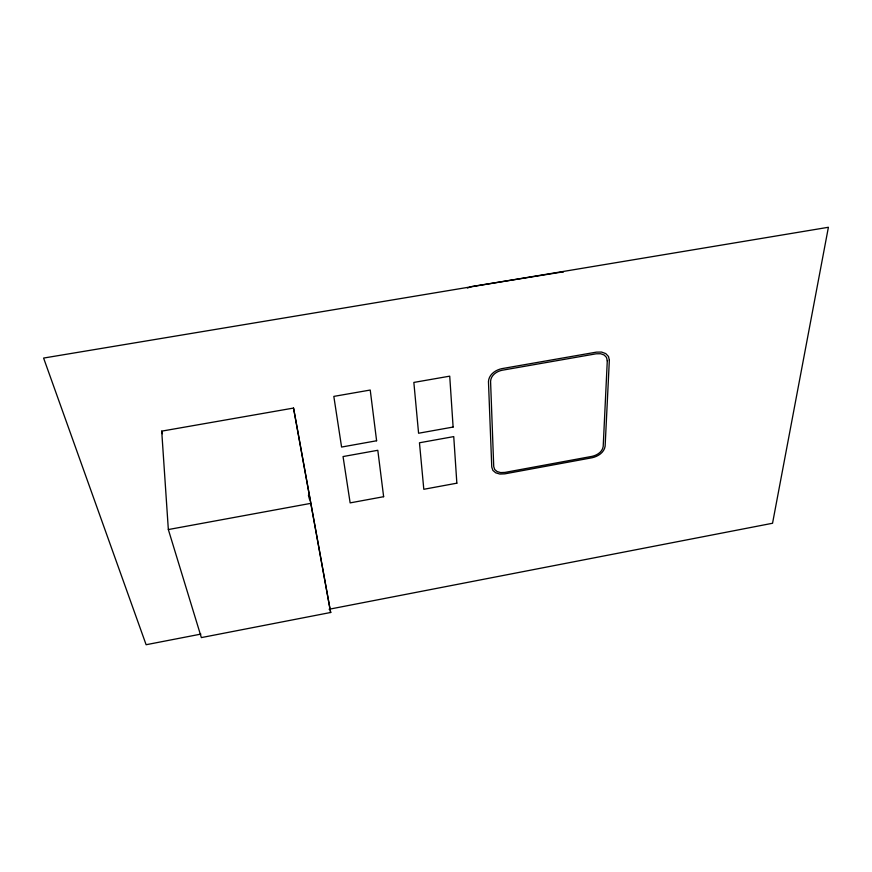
<?xml version="1.0" encoding="UTF-8"?>
<svg xmlns="http://www.w3.org/2000/svg" width="872" height="872" viewBox="0 0 872 872"><rect width="100%" height="100%" fill="white"/><g stroke="black" fill="none" stroke-linecap="round" stroke-linejoin="round"><path stroke-width="1.31" d="M467.392 288.022L471.981 286.485L563.356 271.824M200.876 634.108L146.115 644.724L43.6 358.065L828.4 227.276L772.548 523.255L329.104 609.245M330.652 612.482L201.356 637.596L168.34 529.555L161.712 431.139L293.537 408.063L330.652 612.482L293.537 408.063M168.34 529.555L310.454 503.417M560.522 272.02L562.931 272.02M161.712 431.139L162.454 433.722M308.416 495.296L309.582 499.602M607.283 360.866L603.195 446.475C602.389 451.947 597.113 455.228 592.088 456.35L504.943 472.417L500.626 472.591L497.127 471.567L494.718 469.528L493.726 466.585L490.576 381.369C490.871 375.309 496.56 371.396 502.043 370.262L596.132 353.803L600.666 353.738L604.22 355.035L606.531 357.466L607.283 360.866M609.343 360.343L605.124 446.268C604.133 452.579 598.029 456.394 592.23 457.724L504.79 473.856L499.896 474.052L495.754 472.831L492.887 470.422L491.764 467.087L488.462 381.576C488.854 374.579 495.438 370 501.792 368.66L596.404 352.135L601.549 352.059L605.757 353.596L608.503 356.485L609.343 360.343M383.636 496.702L350.141 502.882L343.045 456.557L377.805 450.29L383.636 496.702M456.852 483.186L423.803 489.29L419.465 442.78L453.745 436.6L456.852 483.186M376.606 440.763L341.584 447.053L333.823 396.4L370.229 390.046L376.606 440.763M453.113 427.051L418.582 433.242L413.851 382.427L449.723 376.159L453.113 427.051"/></g></svg>
